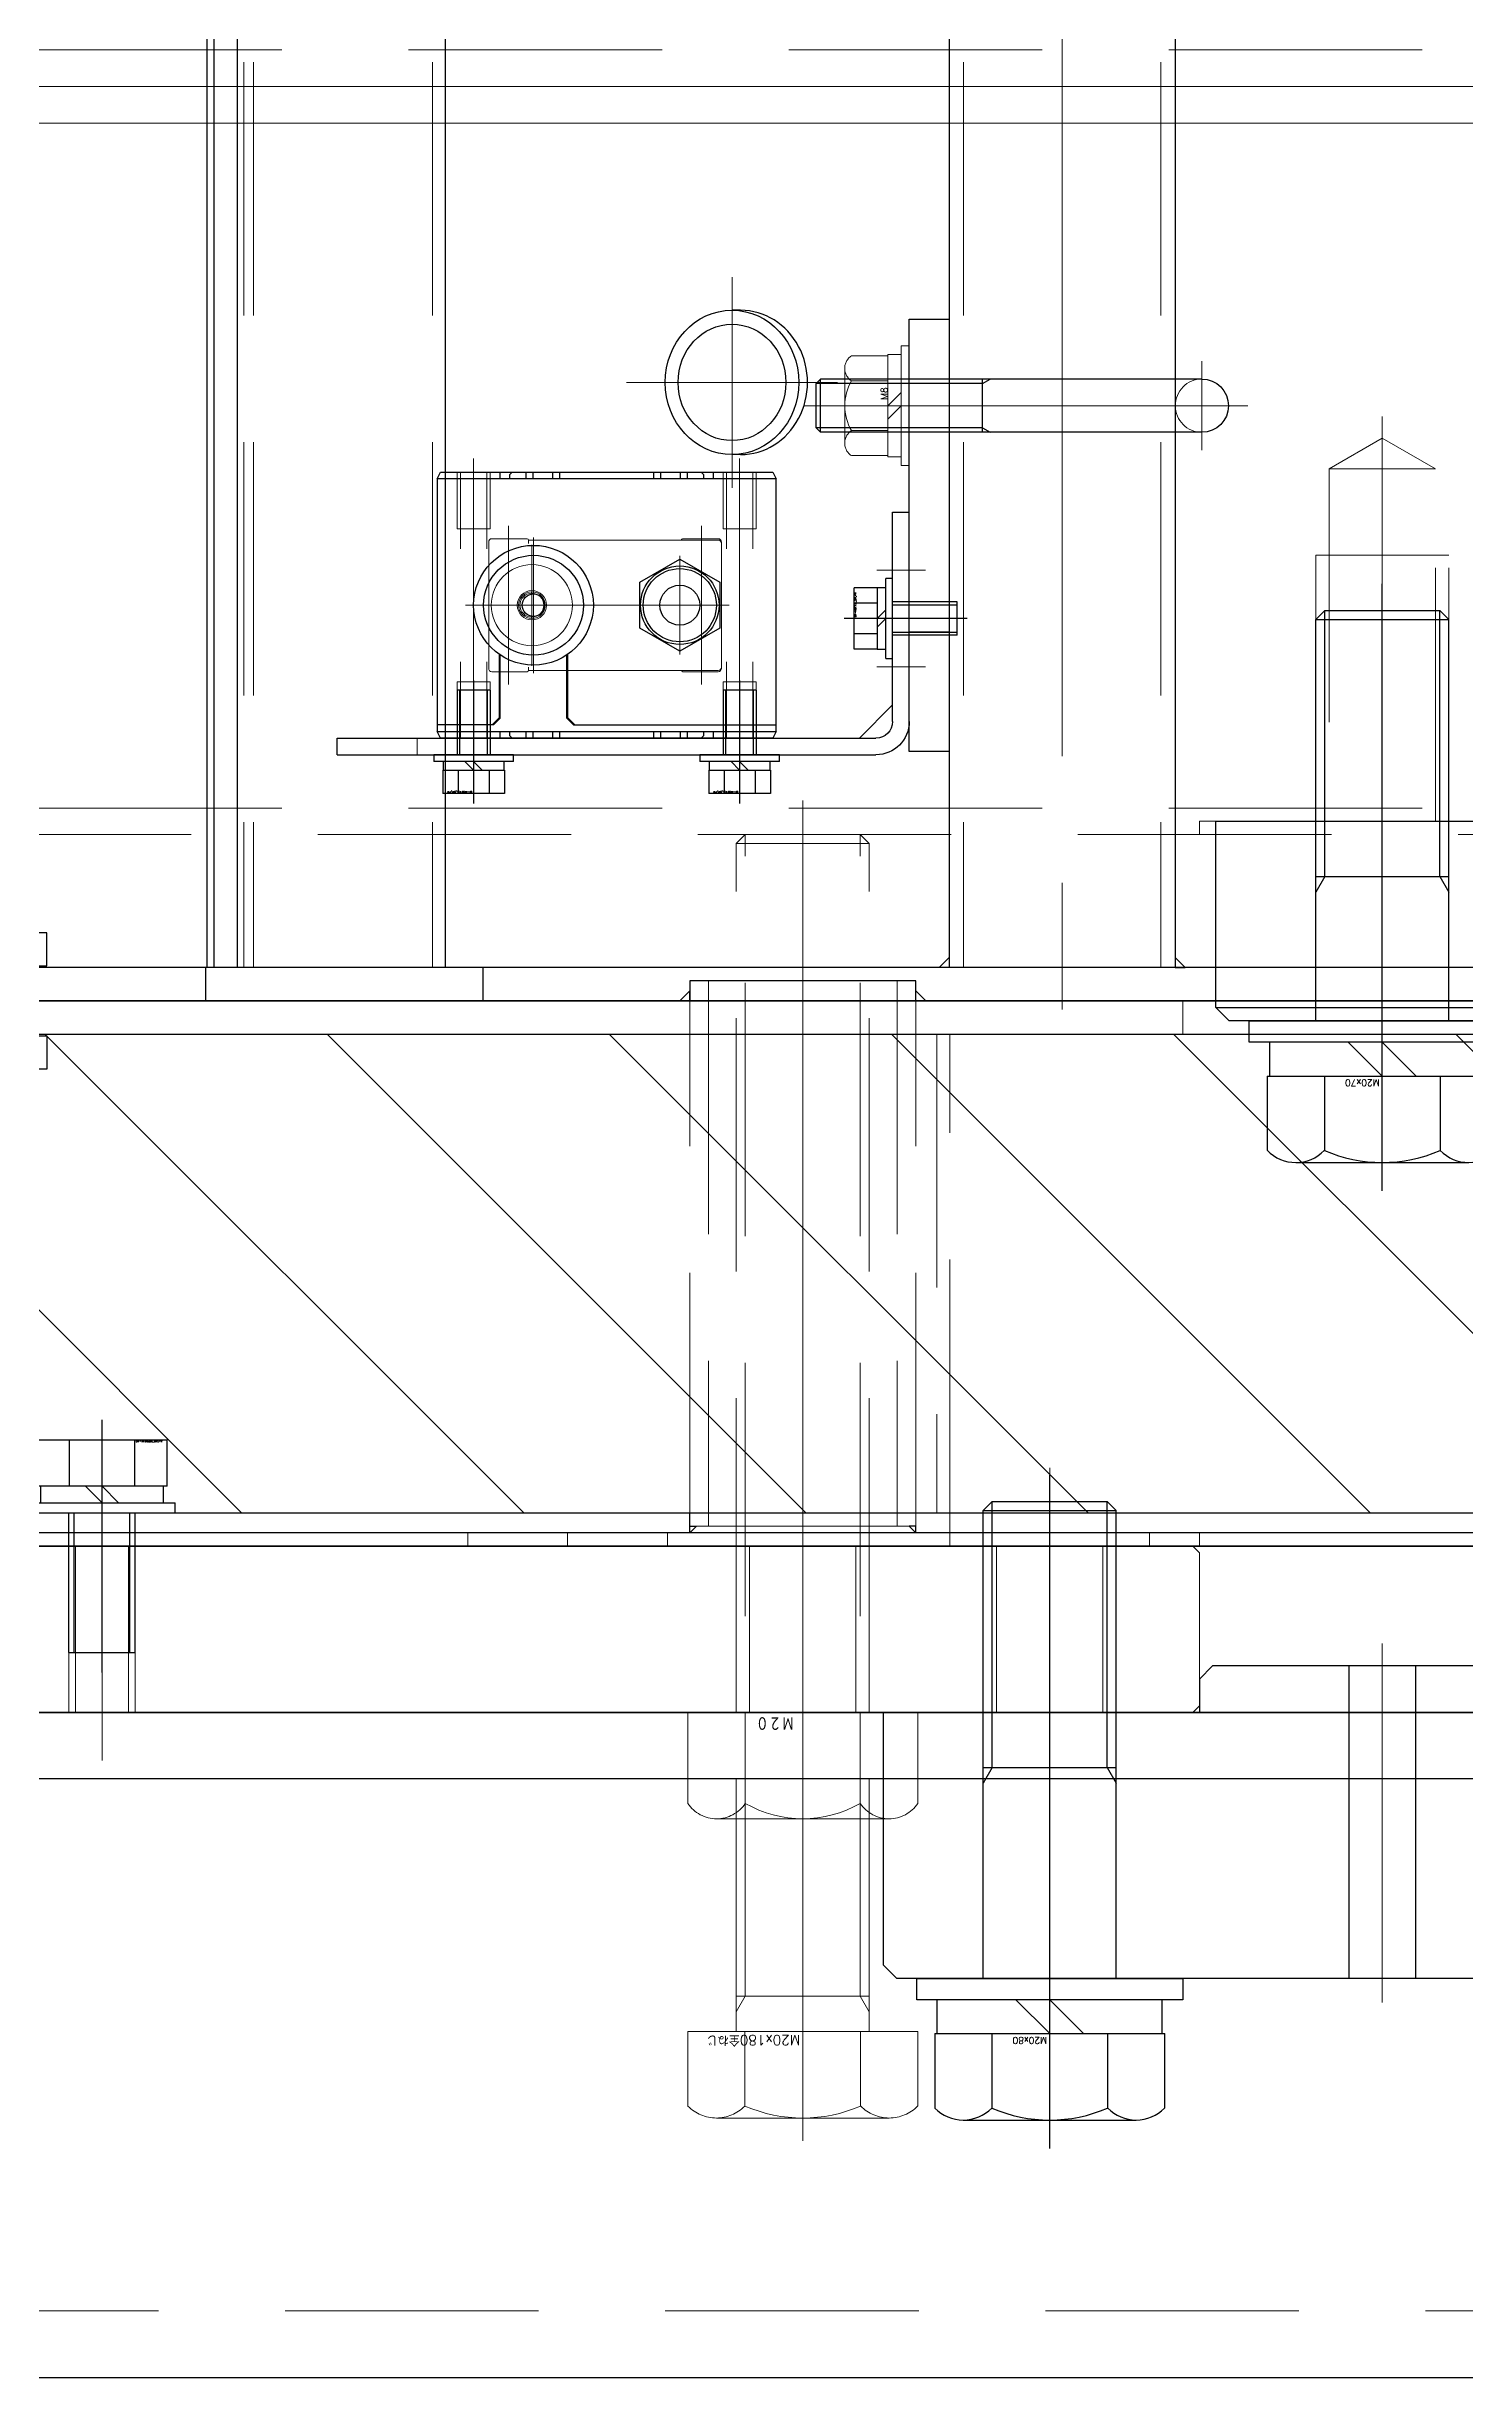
# Model space of a CAD drawing. Header units: millimetres. Extents: x -16130 to 36813, y -8099 to 27484.
# Drawn here: x 23942 to 24155.4, y 2208.2 to 2558.7 of the extents above; entities that cross this region are included whole.
import ezdxf

# ---------------------------------------------------------------- set-up
doc = ezdxf.new("R2010")
doc.units = ezdxf.units.MM
doc.header["$LTSCALE"] = 6
for name, pattern in [('CENTER2', [28.575, 19.05, -3.175, 3.175, -3.175]), ('HIDDEN', [9.525, 6.35, -3.175]), ('PHANTOM2', [31.75, 15.875, -3.175, 3.175, -3.175, 3.175, -3.175])]:
    doc.linetypes.add(name, pattern=pattern)
for name, color, linetype, lineweight in [('01_NORMAL', 7, 'Continuous', 25), ('04_HIDDEN', 2, 'HIDDEN', 13), ('05_CENTER', 4, 'CENTER2', 13), ('06_PHANTOM', 2, 'PHANTOM2', 13)]:
    doc.layers.add(name, color=color, linetype=linetype, lineweight=lineweight)
doc.layers.add('10_DRAFT', color=8, linetype='Continuous', lineweight=0, plot=False)
doc.styles.add('KANJI0', font='txt.shx', dxfattribs={"width": 0.9, "height": 30, "bigfont": 'bigfont'})
doc.styles.add('KSS_TXT', font='txt.shx', dxfattribs={"bigfont": 'extfont2.shx'})
doc.styles.add('KSS_TXT_L', font='txt.shx', dxfattribs={"height": 3, "bigfont": 'extfont2.shx'})

# ---------------------------------------------------------------- blocks, each defined once
blk = doc.blocks.new('A$C12673FC4_1_1')
at = {"color": 0}
for p, q in [((-150.5, -48), (-152.5, -50)), ((-98, -48), (-150.5, -48)), ((-130, -48), (-130, -95)), ((-120, -48), (-120, -95)), ((-152.5, -50), (-152.5, -55)), ((-200, -93), (-200, -55)), ((-200, -55), (-152.5, -55)), ((-198, -95), (-200, -93)), ((-98, -95), (-198, -95))]:
    blk.add_line(p, q, dxfattribs=at)
at = {"layer": '05_CENTER'}
for p, q in [((-175, -104.36), (-175, -45.53)), ((-125, -98.62), (-125, -44.62))]:
    blk.add_line(p, q, dxfattribs=at)
blk = doc.blocks.new('A$C6EC02656_1_1')
blk.add_line((-150, 57), (150, 57))
at = {"color": 0}
blk.add_lwpolyline([(150, 85), (150, 85), (150, 57), (148, 55), (-148, 55), (-150, 57), (-150, 85), (150, 85)], dxfattribs=at)
at = {"layer": '05_CENTER'}
blk.add_line((-125, 44.5), (-125, 96.07), dxfattribs=at)
blk = doc.blocks.new('A$C58C01DB7_1_1')
at = {"color": 0, "linetype": 'CENTER2'}
blk.add_line((0, 25.57), (0, -65.7), dxfattribs=at)
at = {"color": 0}
for p, q in [((13, 21.3), (-13, 21.3)), ((-17.3, 19.5), (-17.3, 8.3)), ((-8.7, 8.3), (-8.7, 19.5)), ((8.7, 8.3), (8.7, 19.5)), ((17.3, 8.3), (17.3, 19.5)), ((17.3, 8.3), (-17.3, 8.3)), ((-16.9, 8.3), (-16.9, 3.2)), ((-5.1, 8.3), (0, 3.2)), ((0, 8.3), (5.1, 3.2)), ((16.9, 8.3), (16.9, 3.2)), ((-10, 0), (-10, -60.35)), ((10, 0), (10, -60.35)), ((-8.65, -21.7), (-10, -19.36)), ((8.65, -21.7), (10, -19.36)), ((10, -21.7), (-10, -21.7)), ((-8.65, -21.7), (-8.65, -61.7)), ((8.65, -21.7), (8.65, -61.7)), ((-10, -60.35), (-8.65, -61.7)), ((10, -60.35), (-10, -60.35)), ((8.65, -61.7), (-8.65, -61.7)), ((8.65, -61.7), (10, -60.35))]:
    blk.add_line(p, q, dxfattribs=at)
blk.add_lwpolyline([(-20, 3.2), (20, 3.2), (20, 0), (-20, 0)], close=True, dxfattribs=at)
for centre, radius, start, end in [((-13, 15.3), 6, 44.6, 135.4), ((0, -0.6), 21.9, 66.6, 113.4), ((13, 15.3), 6, 44.6, 135.4)]:
    blk.add_arc(centre, radius, start, end, dxfattribs=at)
at = {"layer": '10_DRAFT', "style": 'KSS_TXT'}
blk.add_text('M20x70', height=1, dxfattribs=at).set_placement((0.41, 8.83))
blk = doc.blocks.new('A$C00F631C8_1_1')
at = {"color": 0, "linetype": 'CENTER2'}
blk.add_line((0, 25.57), (0, -75.7), dxfattribs=at)
at = {"color": 0}
for p, q in [((13, 21.3), (-13, 21.3)), ((-17.3, 19.5), (-17.3, 8.3)), ((-8.7, 8.3), (-8.7, 19.5)), ((8.7, 8.3), (8.7, 19.5)), ((17.3, 8.3), (17.3, 19.5)), ((17.3, 8.3), (-17.3, 8.3)), ((-16.9, 8.3), (-16.9, 3.2)), ((-5.1, 8.3), (0, 3.2)), ((0, 8.3), (5.1, 3.2)), ((16.9, 8.3), (16.9, 3.2)), ((-10, 0), (-10, -70.35)), ((10, 0), (10, -70.35)), ((-8.65, -31.7), (-10, -29.36)), ((8.65, -31.7), (10, -29.36)), ((10, -31.7), (-10, -31.7)), ((-8.65, -31.7), (-8.65, -71.7)), ((8.65, -31.7), (8.65, -71.7)), ((-10, -70.35), (-8.65, -71.7)), ((10, -70.35), (-10, -70.35)), ((8.65, -71.7), (-8.65, -71.7)), ((8.65, -71.7), (10, -70.35))]:
    blk.add_line(p, q, dxfattribs=at)
blk.add_lwpolyline([(-20, 3.2), (20, 3.2), (20, 0), (-20, 0)], close=True, dxfattribs=at)
for centre, radius, start, end in [((-13, 15.3), 6, 44.6, 135.4), ((0, -0.6), 21.9, 66.6, 113.4), ((13, 15.3), 6, 44.6, 135.4)]:
    blk.add_arc(centre, radius, start, end, dxfattribs=at)
at = {"layer": '10_DRAFT', "style": 'KSS_TXT'}
blk.add_text('M20x80', height=1, dxfattribs=at).set_placement((0.41, 8.83))
blk = doc.blocks.new('A$C650C383B_1_1')
at = {"rotation": 180}
for name, p in [('A$C58C01DB7_1_1', (-125, -30)), ('A$C00F631C8_1_1', (-175, -174))]:
    blk.add_blockref(name, p, dxfattribs=at)
for name, p in [('A$C6EC02656_1_1', (0, -85)), ('A$C12673FC4_1_1', (0, -79))]:
    blk.add_blockref(name, p)
blk = doc.blocks.new('A$C28E10C10_1_1_1')
at = {"color": 0}
for p, q in [((-500, 116), (500, 116)), ((-500, 105), (500, 105)), ((-500, 2), (500, 2)), ((496, -2), (-496, -2))]:
    blk.add_line(p, q, dxfattribs=at)
at = {"layer": '04_HIDDEN'}
for p, q in [((475, 105), (-475, 105)), ((-133, 53), (-125, 57.62)), ((-125, 57.62), (-117, 53)), ((-133, 53), (-133, 0)), ((-133, 53), (-117, 53)), ((-117, 0), (-117, 53)), ((-135, 40), (-135, 0)), ((-115, 40), (-135, 40)), ((-115, 0), (-115, 40))]:
    blk.add_line(p, q, dxfattribs=at)
at = {"layer": '05_CENTER'}
blk.add_line((-125, -6.45), (-125, 60.86), dxfattribs=at)
at = {"layer": '06_PHANTOM'}
for q in [(-152.5, -2), (152.5, 0)]:
    blk.add_line((-152.5, 0), q, dxfattribs=at)
at = {"layer": '10_DRAFT'}
blk.add_line((493, 110.5), (-493, 110.5), dxfattribs=at)
blk = doc.blocks.new('A$C59FA16D1_1_1')
at = {"color": 0}
blk.add_line((-100, -5), (-1300, -5), dxfattribs=at)
blk.add_lwpolyline([(-1300, -95), (-100, -95), (-100, 5), (-1300, 5)], close=True, dxfattribs=at)
at = {"layer": '04_HIDDEN'}
blk.add_line((-1390, -85), (-100, -85), dxfattribs=at)
blk = doc.blocks.new('A$C29047AE0_1_1')
h = blk.add_hatch()
h.set_pattern_fill('_USER', color=3, scale=30, angle=315, pattern_type=0)
h.set_pattern_definition([(315, (-3058.926, 23640.867), (21.213203, 21.213203), [])])
h.paths.add_polyline_path([(-7, 75), (-7, 3), (-603, 3), (-603, 75)])
at = {"color": 0}
for p, q in [((-195.13, 83), (-229.13, 83)), ((-229.13, 83), (-229.13, 80)), ((-195.13, 80), (-195.13, 83)), ((-229.13, 0), (-229.13, 3))]:
    blk.add_line(p, q, dxfattribs=at)
at = {"color": 3}
for points in [[(-229.13, 80), (-229.13, 81.5), (-229.13, 81.5), (-230.63, 80)], [(-195.13, 80), (-195.13, 81.5), (-195.13, 81.5), (-193.63, 80)], [(-229.13, 1), (-228.13, 1), (-228.13, 1), (-229.13, 0)], [(-195.13, 1), (-196.13, 1), (-196.13, 1), (-195.13, 0)]]:
    blk.add_lwpolyline(points, close=True, dxfattribs=at)
at = {"color": 0}
for points in [[(-610, 75), (0, 75), (0, 80), (-610, 80)], [(-610, 3), (0, 3), (0, 0), (-610, 0)]]:
    blk.add_lwpolyline(points, close=True, dxfattribs=at)
at = {"layer": '04_HIDDEN'}
for p, q in [((-192, 75), (-192, 3)), ((-192, 75), (-192, 3)), ((-190, 3), (-190, 75)), ((-190, 3), (-190, 75)), ((-226.33, 1), (-197.93, 1))]:
    blk.add_line(p, q, dxfattribs=at)
for points in [[(-229.13, 83), (-226.33, 83), (-226.33, 1), (-229.13, 1)], [(-195.13, 83), (-197.93, 83), (-197.93, 1), (-195.13, 1)]]:
    blk.add_lwpolyline(points, close=True, dxfattribs=at)
at = {"layer": '05_CENTER'}
blk.add_line((-317.5, 8.81), (-317.5, -5.89), dxfattribs=at)
at = {"layer": '06_PHANTOM'}
for p, q in [((-155, 80), (-155, 75)), ((-190, 0), (-190, 3))]:
    blk.add_line(p, q, dxfattribs=at)
at = {"layer": '10_DRAFT'}
blk.add_line((-212.13, 83), (-212.13, 0), dxfattribs=at)
blk = doc.blocks.new('A$C7AFA21F4_1_1_1_1')
at = {"color": 0}
for p, q in [((-9.81, 11), (9.81, 11)), ((-9.81, 4), (-9.81, 11)), ((-4.91, 4), (-4.91, 11)), ((4.91, 4), (4.91, 11)), ((9.81, 4), (9.81, 11)), ((9.81, 4), (-9.81, 4)), ((-9.25, 4), (-9.25, 1.5)), ((0, 1.5), (-2.5, 4)), ((0, 4), (2.5, 1.5)), ((9.25, 1.5), (9.25, 4)), ((-11, 1.5), (11, 1.5)), ((-11, 1.5), (-11, 0)), ((-11, 0), (11, 0)), ((11, 0), (11, 1.5))]:
    blk.add_line(p, q, dxfattribs=at)
at = {"color": 0, "linetype": 'CENTER2'}
blk.add_line((0, -24), (0, 14), dxfattribs=at)
at = {"color": 0, "linetype": 'HIDDEN'}
for p, q in [((-5, -21), (-5, 0)), ((-4.19, -21), (-4.19, 0)), ((4.19, -21), (4.19, 0)), ((5, -21), (5, 0)), ((-5, -21), (5, -21))]:
    blk.add_line(p, q, dxfattribs=at)
at = {"layer": '10_DRAFT', "style": 'KSS_TXT_L'}
blk.add_text('BT-M10x25L,SW,PW', height=0.3, dxfattribs=at).set_placement((5.1, 10.66))
blk = doc.blocks.new('A$C52421B65_1_1')
at = {"color": 0}
blk.add_lwpolyline([(-590, 0), (680, 0), (680, 25), (-590, 25)], close=True, dxfattribs=at)
at = {"layer": '04_HIDDEN', "color": 9}
for p, q in [((-322.5, 25), (-322.5, 0)), ((-321.5, 25), (-321.5, 0)), ((-313.5, 25), (-313.5, 0)), ((-312.5, 25), (-312.5, 0))]:
    blk.add_line(p, q, dxfattribs=at)
at = {"layer": '04_HIDDEN'}
for p, q in [((-222.13, 0), (-222.13, 25)), ((-220.13, 0), (-220.13, 25)), ((-204.13, 25), (-204.13, 0)), ((-202.13, 25), (-202.13, 0)), ((-185, 0), (-185, 25)), ((-183, 0), (-183, 25)), ((-167, 25), (-167, 0)), ((-165, 25), (-165, 0)), ((-152.5, 24), (-153.5, 25)), ((-152.5, 1), (-152.5, 24)), ((-153.5, 0), (-152.5, 1))]:
    blk.add_line(p, q, dxfattribs=at)
at = {"layer": '05_CENTER'}
for p, q in [((-212.13, 36.8), (-212.13, -11.1)), ((-175, 36.8), (-175, -11.1))]:
    blk.add_line(p, q, dxfattribs=at)
at = {"layer": '05_CENTER', "color": 9}
blk.add_line((-317.5, 31.4), (-317.5, -7.23), dxfattribs=at)
blk = doc.blocks.new('A$C76434E7E_1_1')
at = {"color": 0}
blk.add_lwpolyline([(-590, 0), (680, 0), (680, 2), (-590, 2)], close=True, dxfattribs=at)
at = {"layer": '04_HIDDEN'}
for p, q in [((-262.49, 2), (-262.49, 0)), ((-232.49, 2), (-232.49, 0)), ((-190, 2), (-190, 0)), ((-160, 2), (-160, 0)), ((-152.5, 2), (-152.5, 0))]:
    blk.add_line(p, q, dxfattribs=at)
at = {"layer": '05_CENTER', "color": 9}
blk.add_line((-317.5, 8.4), (-317.5, -7.23), dxfattribs=at)
at = {"layer": '05_CENTER'}
blk.add_line((-175, 5.6), (-175, -3.61), dxfattribs=at)
at = {"layer": '10_DRAFT'}
blk.add_line((-247.49, 2), (-247.49, 0), dxfattribs=at)
blk = doc.blocks.new('A$C0CC8275E_1_1')
at = {"color": 0, "linetype": 'CENTER2'}
blk.add_line((0, 16.42), (0, -185.12), dxfattribs=at)
at = {"color": 0}
for p, q in [((-17.3, 11.2), (-17.3, 0)), ((13, 13), (-13, 13)), ((-8.7, 0), (-8.7, 11.2)), ((8.7, 0), (8.7, 11.2)), ((17.3, 0), (17.3, 11.2)), ((17.3, 0), (-17.3, 0)), ((-10, 0), (-10, -178.65)), ((10, 0), (10, -178.65)), ((-8.65, -5.32), (-10, -2.98)), ((8.65, -5.32), (10, -2.98)), ((10, -5.32), (-10, -5.32)), ((-8.65, -5.32), (-8.65, -180)), ((8.65, -5.32), (8.65, -180)), ((-10, -178.65), (-8.65, -180)), ((10, -178.65), (-10, -178.65)), ((8.65, -180), (10, -178.65)), ((8.65, -180), (-8.65, -180))]:
    blk.add_line(p, q, dxfattribs=at)
for centre, radius, start, end in [((-13, 7), 6, 44.6, 135.4), ((0, -8.9), 21.9, 66.6, 113.4), ((13, 7), 6, 44.6, 135.4)]:
    blk.add_arc(centre, radius, start, end, dxfattribs=at)
at = {"layer": '10_DRAFT', "style": 'KSS_TXT'}
blk.add_text('M20x180全ねじ', height=1.5, dxfattribs=at).set_placement((0.41, 0.54))
blk = doc.blocks.new('M20Nu_1_1')
at = {"color": 0}
for p, q in [((-12.97, 16), (12.97, 16)), ((-17.3, 0), (-17.3, 13.68)), ((-8.65, 13.68), (-8.65, 0)), ((8.65, 0), (8.65, 13.68)), ((17.3, 13.68), (17.3, 0)), ((-17.3, 0), (17.3, 0))]:
    blk.add_line(p, q, dxfattribs=at)
at = {"color": 0, "linetype": 'CENTER2'}
blk.add_line((0, 0), (0, 16), dxfattribs=at)
at = {"color": 0}
for centre, radius, start, end in [((-12.97, 10.81), 5.19, 33.626, 146.374), ((0, -1.3), 17.3, 60, 120), ((12.97, 10.81), 5.19, 33.626, 146.374)]:
    blk.add_arc(centre, radius, start, end, dxfattribs=at)
at = {"layer": '10_DRAFT', "style": 'KANJI0', "width": 0.82}
blk.add_text('Ｍ２０', height=2.143, dxfattribs=at).set_placement((1.26, 0.52))
blk = doc.blocks.new('A$C3DF21393_1_1')
for name, p in [('A$C29047AE0_1_1', (-650, 32)), ('A$C7AFA21F4_1_1_1_1', (-967.5, 35)), ('A$C52421B65_1_1', (-650, 5)), ('A$C76434E7E_1_1', (-650, 30))]:
    blk.add_blockref(name, p)
at = {"layer": '04_HIDDEN', "rotation": 180}
for name, p in [('A$C0CC8275E_1_1', (-862.13, -43)), ('M20Nu_1_1', (-862.13, 5))]:
    blk.add_blockref(name, p, dxfattribs=at)
blk = doc.blocks.new('WSSS40-10-5a_1_1')
at = {"color": 0}
blk.add_lwpolyline([(-5, -20), (0, -20), (0, 20), (-5, 20)], close=True, dxfattribs=at)
at = {"layer": '04_HIDDEN', "color": 0}
for p, q in [((-5, 5), (0, 5)), ((-5, -5), (0, -5))]:
    blk.add_line(p, q, dxfattribs=at)
at = {"layer": '10_DRAFT'}
blk.add_line((-5, 0), (0, 0), dxfattribs=at)
blk = doc.blocks.new('A$C37977191_1_1')
at = {"color": 0}
for p, q in [((-585.49, 2370), (-585.49, 5)), ((-478.45, 2370), (-478.45, 5)), ((-444.45, 2370), (-444.45, 5)), ((-509.8, 103.85), (-511.1, 103.85)), ((-509.8, 82.15), (-511.1, 82.15))]:
    blk.add_line(p, q, dxfattribs=at)
blk.add_lwpolyline([(-590.25, 0), (29.96, 0), (29.96, 5), (-590.25, 5)], close=True, dxfattribs=at)
at = {"color": 3}
for points in [[(-478.45, 5), (-479.95, 5), (-479.95, 5), (-478.45, 6.5)], [(-444.45, 5), (-442.95, 5), (-442.95, 5), (-444.45, 6.5)]]:
    blk.add_lwpolyline(points, close=True, dxfattribs=at)
at = {"color": 0}
for major_axis, ratio in [((0, -10.85), 0.927161), ((0, 8.75), 0.926652)]:
    blk.add_ellipse((-511.1, 93), major_axis=major_axis, ratio=ratio, dxfattribs=at)
blk.add_ellipse((-509.8, 93), major_axis=(0, -10.85), ratio=0.927161, start_param=6.283185, end_param=9.424931, dxfattribs=at)
at = {"layer": '04_HIDDEN'}
for p, q in [((-584.51, 2370), (-584.51, 5)), ((-583.05, 2370), (-583.05, 5)), ((-476.3, 2370), (-476.3, 5)), ((-446.6, 2370), (-446.6, 5))]:
    blk.add_line(p, q, dxfattribs=at)
at = {"layer": '05_CENTER'}
for p, q in [((-461.45, 2379.94), (-461.45, -15.78)), ((-511.1, 77.15), (-511.1, 108.85)), ((-526.95, 93), (-495.25, 93))]:
    blk.add_line(p, q, dxfattribs=at)
blk = doc.blocks.new('A$C72827781_1_1')
at = {"color": 0}
for p, q in [((44.08, 2370), (44.08, 5)), ((45.1, 2370), (45.1, 5)), ((79.93, 2370), (79.93, 5))]:
    blk.add_line(p, q, dxfattribs=at)
blk.add_lwpolyline([(-263.76, 0), (85.6, 0), (85.6, 5), (-263.76, 5)], close=True, dxfattribs=at)
at = {"layer": '04_HIDDEN'}
blk.add_line((77.99, 2370), (77.99, 5), dxfattribs=at)
blk = doc.blocks.new('A$C788C044D_1_1')
for name, p in [('A$C72827781_1_1', (-979.98, 0)), ('A$C37977191_1_1', (-345.84, 0))]:
    blk.add_blockref(name, p)
at = {"color": 4, "rotation": 270}
blk.add_blockref('WSSS40-10-5a_1_1', (-979.98, 5.25), dxfattribs=at)
at = {"color": 4, "xscale": -1, "rotation": 270}
blk.add_blockref('WSSS40-10-5a_1_1', (-979.98, -5.25), dxfattribs=at)
blk = doc.blocks.new('FT-S1g_1_1')
at = {"color": 0}
for p, q in [((-2.5, 20.5), (-2.5, -58)), ((0, 20.5), (-2.5, 20.5)), ((-2.5, 20.5), (-2.5, -58)), ((0, 20.5), (0, -60.5)), ((-7.5, -63), (-2.5, -58)), ((-2.5, -58), (-2.5, -60.5)), ((-2.5, -58), (-2.5, -60.5)), ((-36.5, -63), (-36.5, -65.5)), ((-36.5, -63), (-36.5, -65.5)), ((-7.5, -63), (-36.5, -63)), ((-5, -63), (-7.5, -63)), ((-5, -63), (-7.5, -63)), ((-5, -65.5), (-36.5, -65.5))]:
    blk.add_line(p, q, dxfattribs=at)
for radius in [5, 2.5]:
    blk.add_arc((-5, -60.5), radius, 270, 0, dxfattribs=at)
at = {"layer": '04_HIDDEN', "color": 0}
blk.add_line((0, 8.5, 0), (-2.5, 8.5, 0), dxfattribs=at)
at = {"layer": '05_CENTER', "color": 0}
for p, q in [((-5.61, 0), (3.14, 0)), ((-5.61, -40), (3.14, -40)), ((-27.75, -60.62, 0), (-27.75, -67.95, 0)), ((-20.5, -60.62), (-20.5, -67.95)), ((-13.25, -60.62, 0), (-13.25, -67.95, 0))]:
    blk.add_line(p, q, dxfattribs=at)
blk = doc.blocks.new('FT-S1d_1_1')
at = {"color": 0}
for p, q in [((-40, 5), (-39, 5.5)), ((-40, 5), (-39, 5.5)), ((-40, -45), (-40, 5)), ((-40, -45), (-40, 5)), ((-39, 5.5), (-39, -45.5)), ((-1, 5.5), (-39, 5.5)), ((-39, 5.5), (-39, -45.5)), ((-1, 5.5), (-39, 5.5)), ((-2, -25), (-2, 5.5)), ((-2, -25), (-2, 5.5)), ((-1, 5.5), (0, 5)), ((-1, -45.5), (-1, 5.5)), ((-1, 5.5), (0, 5)), ((-1, -45.5), (-1, 5.5)), ((0, 5), (0, -45)), ((0, 5), (0, -45)), ((-26.93, -9), (-23.46, -3)), ((-26.93, -9), (-23.46, -3)), ((-23.46, -3), (-16.54, -3)), ((-23.46, -3), (-16.54, -3)), ((-16.54, -3), (-13.07, -9)), ((-16.54, -3), (-13.07, -9)), ((-40, -4), (-39, -4)), ((-40, -4), (-39, -4)), ((-40, -5.8), (-39.6, -5.4)), ((-40, -5.8), (-39.6, -5.4)), ((-39, -5.4), (-39.6, -5.4)), ((-39, -5.4), (-39.6, -5.4)), ((-1, -4), (0, -4)), ((-1, -4), (0, -4)), ((-0.4, -5.4), (-1, -5.4)), ((-0.4, -5.4), (-1, -5.4)), ((-0.4, -5.4), (0, -5.8)), ((-0.4, -5.4), (0, -5.8)), ((-40, -7.9), (-39, -7.9)), ((-40, -7.9), (-39, -7.9)), ((-39, -8.9), (-40, -8.9)), ((-39, -8.9), (-40, -8.9)), ((-23.46, -15), (-26.93, -9)), ((-23.46, -15), (-26.93, -9)), ((-13.07, -9), (-16.54, -15)), ((-13.07, -9), (-16.54, -15)), ((-1, -7.9), (0, -7.9)), ((-1, -7.9), (0, -7.9)), ((0, -8.9), (-1, -8.9)), ((0, -8.9), (-1, -8.9)), ((-40, -11.9), (-39, -11.9)), ((-40, -11.9), (-39, -11.9)), ((-39, -12.9), (-40, -12.9)), ((-39, -12.9), (-40, -12.9)), ((-1, -11.9), (0, -11.9)), ((-1, -11.9), (0, -11.9)), ((0, -12.9), (-1, -12.9)), ((0, -12.9), (-1, -12.9)), ((-16.54, -15), (-23.46, -15)), ((-16.54, -15), (-23.46, -15)), ((-40, -27.1), (-39, -27.1)), ((-40, -27.1), (-39, -27.1)), ((-12.58, -25.9), (-3.1, -25.9)), ((-12.58, -25.9), (-3.1, -25.9)), ((-3, -26), (-12.52, -26)), ((-3, -26), (-12.52, -26)), ((-2, -24.8), (-3.1, -25.9)), ((-2, -24.8), (-3.1, -25.9)), ((-3, -26), (-2, -25)), ((-3, -26), (-2, -25)), ((-1, -27.1), (0, -27.1)), ((-1, -27.1), (0, -27.1)), ((-39, -28.1), (-40, -28.1)), ((-39, -28.1), (-40, -28.1)), ((-40, -31.1), (-39, -31.1)), ((-40, -31.1), (-39, -31.1)), ((0, -28.1), (-1, -28.1)), ((0, -28.1), (-1, -28.1)), ((-1, -31.1), (0, -31.1)), ((-1, -31.1), (0, -31.1)), ((-39, -32.1), (-40, -32.1)), ((-39, -32.1), (-40, -32.1)), ((-39.6, -34.6), (-40, -34.2)), ((-39.6, -34.6), (-40, -34.2)), ((-39.6, -34.6), (-39, -34.6)), ((-39.6, -34.6), (-39, -34.6)), ((0, -32.1), (-1, -32.1)), ((0, -32.1), (-1, -32.1)), ((-1, -34.6), (-0.4, -34.6)), ((-1, -34.6), (-0.4, -34.6)), ((0, -34.2), (-0.4, -34.6)), ((0, -34.2), (-0.4, -34.6)), ((-39, -36), (-40, -36)), ((-39, -36), (-40, -36)), ((-3.1, -36.1), (-12.58, -36.1)), ((-3.1, -36.1), (-12.58, -36.1)), ((-3, -36), (-12.52, -36)), ((-3, -36), (-12.52, -36)), ((-3.1, -36.1), (-2, -37.2)), ((-3.1, -36.1), (-2, -37.2)), ((-2, -37), (-3, -36)), ((-2, -37), (-3, -36)), ((-2, -37), (-2, -45.5)), ((-2, -37), (-2, -45.5)), ((0, -36), (-1, -36)), ((0, -36), (-1, -36)), ((-39, -45.5), (-40, -45)), ((-39, -45.5), (-40, -45)), ((-39, -45.5), (-1, -45.5)), ((-39, -45.5), (-1, -45.5)), ((0, -45), (-1, -45.5)), ((0, -45), (-1, -45.5))]:
    blk.add_line(p, q, dxfattribs=at)
for centre, radius in [((-20, -9), 5.9), ((-20, -9), 5.9), ((-20, -9), 5.5), ((-20, -9), 5.5), ((-20, -9), 3), ((-20, -9), 3), ((-20, -31), 9), ((-20, -31), 9), ((-20, -31), 7.5), ((-20, -31), 7.5), ((-20, -31), 1.7), ((-20, -31), 1.7)]:
    blk.add_circle(centre, radius, dxfattribs=at)
at = {"layer": '04_HIDDEN', "color": 0}
for p, q in [((-40, 2.5), (-31.5, 2.5)), ((-40, 2), (-28.5, 2)), ((-31.5, 2.5), (-31.5, -2.5)), ((0, 2), (-11.5, 2)), ((-8.5, 2.5), (-8.5, -2.5)), ((0, 2.5), (-8.5, 2.5)), ((-40, -2), (-28.5, -2)), ((-40, -2.5), (-31.5, -2.5)), ((0, -2), (-11.5, -2)), ((0, -2.5), (-8.5, -2.5)), ((-40, -37.5), (-31.5, -37.5)), ((-40, -38), (-28.5, -38)), ((-31.5, -42.5), (-31.5, -37.5)), ((0, -38), (-11.5, -38)), ((0, -37.5), (-8.5, -37.5)), ((-8.5, -42.5), (-8.5, -37.5)), ((-40, -42), (-28.5, -42)), ((0, -42), (-11.5, -42)), ((-40, -42.5), (-31.5, -42.5)), ((0, -42.5), (-8.5, -42.5))]:
    blk.add_line(p, q, dxfattribs=at)
at = {"layer": '05_CENTER', "color": 0}
for p, q in [((-42.05, 0), (2.44, 0)), ((2.81, 0), (-6.32, 0)), ((2.71, 0), (-6.22, 0)), ((-20, -1.6), (-20, -16.4)), ((-12.6, -9), (-27.4, -9)), ((-20, -20.8), (-20, -41.2)), ((-30.2, -31), (-9.8, -31)), ((-42.05, -40), (2.44, -40)), ((2.81, -40), (-6.32, -40)), ((2.71, -40), (-6.22, -40))]:
    blk.add_line(p, q, dxfattribs=at)
blk = doc.blocks.new('FT-H30d_1_1')
at = {"color": 0}
for p, q in [((-20, -2.8), (-20, 2.51)), ((-20, -2.8), (-20, 2.51)), ((-19.8, 2.5), (-19.8, -3)), ((-19.8, 2.5), (-19.8, -3)), ((-19.5, 3), (-0.5, 3)), ((-19.5, 3), (-0.5, 3)), ((-10, 3), (-10, -19.4)), ((-10, 3), (-10, -19.4)), ((-0.2, 2.5), (-0.2, -3)), ((-0.2, 2.5), (-0.2, -3)), ((0, -2.8), (0, 2.51)), ((0, -2.8), (0, 2.51)), ((-19.8, -3), (-19.8, -26)), ((-19.8, -3), (-19.8, -26)), ((-0.2, -3), (-0.2, -26)), ((-0.2, -3), (-0.2, -26)), ((-20, -26.2), (-20, -31.51)), ((-20, -26.2), (-20, -31.51)), ((-19.3, -26), (-19.8, -26)), ((-19.3, -26), (-19.8, -26)), ((-12, -25.55), (-11.8, -25.55)), ((-12, -25.55), (-11.8, -25.55)), ((-8.2, -25.55), (-8, -25.55)), ((-8.2, -25.55), (-8, -25.55)), ((-0.7, -26), (-0.2, -26)), ((-0.7, -26), (-0.2, -26)), ((0, -26.2), (0, -31.51)), ((0, -26.2), (0, -31.51)), ((-19.5, -32), (-0.5, -32)), ((-19.5, -32), (-0.5, -32)), ((-10, -32), (-10, -31.6)), ((-10, -32), (-10, -31.6))]:
    blk.add_line(p, q, dxfattribs=at)
for radius in [6.1, 6.1, 2.2, 2.2, 2, 2, 1.8, 1.8]:
    blk.add_circle((-10, -25.5), radius, dxfattribs=at)
for centre, radius, start, end in [((-19.5, 2.5), 0.5, 90, 178.8541), ((-19.5, 2.5), 0.5, 90, 178.8541), ((-19.3, 2.5), 0.5, 90, 180), ((-19.3, 2.5), 0.5, 90, 180), ((-0.7, 2.5), 0.5, 0, 90), ((-0.7, 2.5), 0.5, 0, 90), ((-0.5, 2.5), 0.5, 1.1459, 90), ((-0.5, 2.5), 0.5, 1.1459, 90), ((-19.8, -2.8), 0.2, 180, 270), ((-19.8, -2.8), 0.2, 180, 270), ((-0.2, -2.8), 0.2, 270, 0), ((-0.2, -2.8), 0.2, 270, 0), ((-19.8, -26.2), 0.2, 90, 180), ((-19.8, -26.2), 0.2, 90, 180), ((-0.2, -26.2), 0.2, 0, 90), ((-0.2, -26.2), 0.2, 0, 90), ((-19.5, -31.5), 0.5, 181.1459, 270), ((-19.5, -31.5), 0.5, 181.1459, 270), ((-0.5, -31.5), 0.5, 270, 358.8541), ((-0.5, -31.5), 0.5, 270, 358.8541)]:
    blk.add_arc(centre, radius, start, end, dxfattribs=at)
at = {"layer": '05_CENTER', "color": 0}
for p, q in [((-21.93, 0), (1.93, 0)), ((-10, -34.6), (-10, -16.4)), ((-19.1, -25.5), (-0.9, -25.5)), ((-21.93, -29), (1.93, -29))]:
    blk.add_line(p, q, dxfattribs=at)
blk = doc.blocks.new('A$C71340FE3_1_1')
at = {"color": 0, "linetype": 'CENTER2'}
blk.add_line((0, -11.2), (0, 7.3), dxfattribs=at)
at = {"color": 0}
for p, q in [((-4.62, 5.8), (4.62, 5.8)), ((-4.62, 2.3), (-4.62, 5.8)), ((-2.31, 2.3), (-2.31, 5.8)), ((2.31, 2.3), (2.31, 5.8)), ((4.62, 2.3), (4.62, 5.8)), ((-6, 1), (6, 1)), ((-6, 1), (-6, 0)), ((-6, 0), (6, 0)), ((-4.6, 2.3), (-4.6, 1)), ((4.6, 2.3), (-4.6, 2.3)), ((0, 1), (-1.3, 2.3)), ((0, 2.3), (1.3, 1)), ((4.6, 1), (4.6, 2.3)), ((6, 0), (6, 1))]:
    blk.add_line(p, q, dxfattribs=at)
at = {"color": 0, "linetype": 'HIDDEN'}
for p, q in [((-2.5, -9.7), (-2.5, 0)), ((-2.07, 0), (-2.07, -9.7)), ((2.07, 0), (2.07, -9.7)), ((2.5, -9.7), (2.5, 0)), ((-2.5, -9.7), (2.5, -9.7))]:
    blk.add_line(p, q, dxfattribs=at)
at = {"layer": '10_DRAFT', "style": 'KSS_TXT_L'}
blk.add_text('BT-M5x12L,SW,PW', height=0.3, dxfattribs=at).set_placement((0.22, 5.46))
blk = doc.blocks.new('A$C7B6C0286_1_1')
at = {"color": 0}
for p, q in [((-4, 4), (-4, -53.32)), ((4, 4), (4, -53.32)), ((-3.32, -29), (-4, -27.83)), ((3.32, -29), (4, -27.83)), ((-4, -29), (4, -29)), ((-3.32, -29), (-3.32, -54)), ((3.32, -29), (3.32, -54)), ((-4, -53.32), (4, -53.32)), ((-4, -53.32), (-3.32, -54)), ((-3.32, -54), (3.32, -54)), ((4, -53.32), (3.32, -54))]:
    blk.add_line(p, q, dxfattribs=at)
blk.add_arc((0, 4), 4, 0, 180)
at = {"layer": '04_HIDDEN', "color": 0}
blk.add_arc((0, 4), 4, 180, 0, dxfattribs=at)
at = {"layer": '05_CENTER', "color": 0}
for p, q in [((0, 10.9), (0, -55.71)), ((-6.7, 4), (6.7, 4))]:
    blk.add_line(p, q, dxfattribs=at)
blk = doc.blocks.new('M8Nza_1_1')
at = {"color": 0}
for p, q in [((-7.5, 8.69), (-7.5, 3.2)), ((5.62, 9.7), (-5.63, 9.7)), ((-3.75, 3.2), (-3.75, 8.69)), ((3.75, 8.69), (3.75, 3.2)), ((7.5, 3.2), (7.5, 8.69)), ((-7.7, 3.2), (7.7, 3.2)), ((-7.7, 3.2), (-7.7, 1.2)), ((0, 1.2), (-2, 3.2)), ((0, 3.2), (2, 1.2)), ((7.7, 3.2), (7.7, 1.2))]:
    blk.add_line(p, q, dxfattribs=at)
at = {"color": 0, "linetype": 'CENTER2'}
blk.add_line((0, 9.7), (0, 0), dxfattribs=at)
at = {"color": 0}
blk.add_lwpolyline([(-9, 1.2), (9, 1.2), (9, 0), (-9, 0)], close=True, dxfattribs=at)
for centre, radius, start, end in [((-5.63, 7.45), 2.25, 33.626, 146.374), ((0, 2.2), 7.5, 60, 120), ((5.62, 7.45), 2.25, 33.626, 146.374)]:
    blk.add_arc(centre, radius, start, end, dxfattribs=at)
at = {"layer": '10_DRAFT', "style": 'KSS_TXT'}
blk.add_text('M8', height=1, dxfattribs=at).set_placement((0.87, 3.27))
blk = doc.blocks.new('A$C68099C16_1_1')
at = {"color": 0}
blk.add_lwpolyline([(45, -6), (-20, -6), (-20, 0), (45, 0)], close=True, dxfattribs=at)
at = {"layer": '04_HIDDEN'}
for p, q in [((-2.5, 0), (-2.5, -6)), ((-2, 0), (-2, -6)), ((2, 0), (2, -6)), ((2.5, 0), (2.5, -6))]:
    blk.add_line(p, q, dxfattribs=at)
at = {"layer": '05_CENTER'}
for p, q in [((0, 2.05), (0, -8.05)), ((32, 2.05), (32, -8.05))]:
    blk.add_line(p, q, dxfattribs=at)
blk = doc.blocks.new('A$C6809A1C8_1_1')
at = {"color": 4, "xscale": -1}
blk.add_blockref('FT-S1g_1_1', (-52.5, 88.5), dxfattribs=at)
at = {"rotation": 89.99999999999999}
for p in [(-52.5, 88.5), (-52.5, 48.5)]:
    blk.add_blockref('A$C71340FE3_1_1', p, dxfattribs=at)
at = {"color": 4, "rotation": 180}
blk.add_blockref('FT-S1d_1_1', (-50, 48.5), dxfattribs=at)
at = {"color": 4, "xscale": -1, "rotation": 180}
blk.add_blockref('A$C7B6C0286_1_1', (0, -17), dxfattribs=at)
for name, p in [('A$C71340FE3_1_1', (-32, 25.5)), ('A$C68099C16_1_1', (-32, 23))]:
    blk.add_blockref(name, p)
at = {"layer": '04_HIDDEN', "color": 4}
blk.add_blockref('M8Nza_1_1', (0, 23), dxfattribs=at)
at = {"layer": '10_DRAFT', "rotation": 180}
blk.add_blockref('FT-H30d_1_1', (-40, 54.24), dxfattribs=at)

msp = doc.modelspace()

# ---------------------------------------------------------------- block references
for name, p in [('A$C59FA16D1_1_1', (24967.87493, 2303.1782)), ('A$C788C044D_1_1', (24902.04172, 2415.1782)), ('A$C650C383B_1_1', (24267.87493, 2442.1782)), ('A$C3DF21393_1_1', (24917.87499, 2303.1782))]:
    msp.add_blockref(name, p)
at = {"layer": '01_NORMAL', "rotation": 90}
msp.add_blockref('A$C6809A1C8_1_1', (24094.75196, 2504.6782), dxfattribs=at)
at = {"layer": '04_HIDDEN'}
msp.add_blockref('A$C28E10C10_1_1_1', (24267.87493, 2442.1782), dxfattribs=at)

doc.saveas('drawing.dxf')
